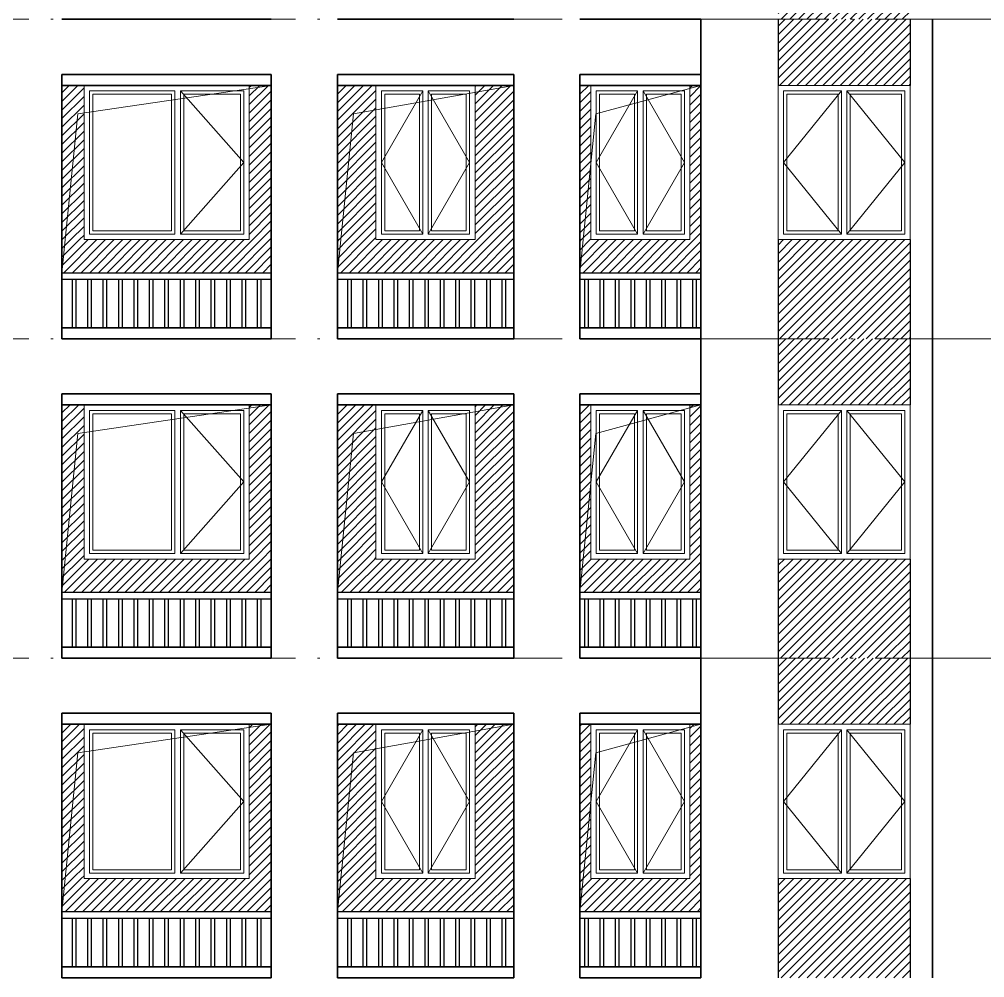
# Model space of a CAD drawing. Extents: x -518115 to 790560, y -210384 to 1628073.
# Drawn here: x 447529 to 456292, y 54940 to 63640 of the extents above; entities that cross this region are included whole.
import ezdxf

# ---------------------------------------------------------------- set-up
doc = ezdxf.new("R2010")
doc.units = 0
doc.header["$LTSCALE"] = 1000
doc.header["$MEASUREMENT"] = 0
doc.linetypes.add('DOTE', pattern=[2.42, 2, -0.2, 0.02, -0.2])
doc.layers.add('3-剖面填充（细）', color=250, linetype='Continuous')
doc.layers.add('Stair-栏杆', color=142, linetype='Continuous')
for name, color, linetype, lineweight in [('DOTE', 19, 'DOTE', 9), ('WINDOW', 144, 'Continuous', 15), ('立面-中轮廓线', 213, 'Continuous', 35), ('立面-普通轮廓', 7, 'Continuous', 18), ('立面-洞口示意', 152, 'Continuous', 13), ('立面-窗开启线', 250, 'Continuous', 13)]:
    doc.layers.add(name, color=color, linetype=linetype, lineweight=lineweight)
pattern_1 = [(45, (6e-11, -2900), (-39.2886205, 39.2886205), [])]

# ---------------------------------------------------------------- blocks, each defined once
blk = doc.blocks.new('A$C4731409C')
at = {"layer": 'WINDOW'}
for points in [[(-1450, 1350), (-675, 1350), (-675, 50), (-1450, 50)], [(-50, 1350), (-625, 1350), (-625, 50), (-50, 50)]]:
    blk.add_lwpolyline(points, close=True, dxfattribs=at)
at = {"layer": 'WINDOW', "color": 250}
for points in [[(-1420, 1320), (-705, 1320), (-705, 80), (-1420, 80)], [(-80, 1320), (-595, 1320), (-595, 80), (-80, 80)]]:
    blk.add_lwpolyline(points, close=True, dxfattribs=at)
at = {"layer": '立面-普通轮廓'}
blk.add_lwpolyline([(-1500, 1400), (0, 1400), (0, 0), (-1500, 0)], close=True, dxfattribs=at)
at = {"layer": '立面-窗开启线', "color": 251, "ltscale": 0.5, "true_color": 0x636466}
blk.add_lwpolyline([(-625, 1350), (-50, 700), (-625, 50)], dxfattribs=at)
blk = doc.blocks.new('A$C318717E3')
at = {"layer": 'WINDOW'}
for points in [[(50, 1350), (425, 1350), (425, 50), (50, 50)], [(850, 1350), (475, 1350), (475, 50), (850, 50)]]:
    blk.add_lwpolyline(points, close=True, dxfattribs=at)
at = {"layer": 'WINDOW', "color": 250}
for points in [[(80, 1320), (395, 1320), (395, 80), (80, 80)], [(820, 1320), (505, 1320), (505, 80), (820, 80)]]:
    blk.add_lwpolyline(points, close=True, dxfattribs=at)
at = {"layer": '立面-普通轮廓'}
blk.add_lwpolyline([(0, 1400), (900, 1400), (900, 0), (0, 0)], close=True, dxfattribs=at)
at = {"layer": '立面-窗开启线', "color": 251, "ltscale": 0.5, "true_color": 0x636466}
for points in [[(425, 1350), (50, 700), (425, 50)], [(475, 1350), (850, 700), (475, 50)]]:
    blk.add_lwpolyline(points, dxfattribs=at)
blk = doc.blocks.new('A$C1B273453')
at = {"layer": 'WINDOW'}
for points in [[(50, 1350), (575, 1350), (575, 50), (50, 50)], [(1150, 1350), (625, 1350), (625, 50), (1150, 50)]]:
    blk.add_lwpolyline(points, close=True, dxfattribs=at)
at = {"layer": 'WINDOW', "color": 250}
for points in [[(80, 1320), (545, 1320), (545, 80), (80, 80)], [(1120, 1320), (655, 1320), (655, 80), (1120, 80)]]:
    blk.add_lwpolyline(points, close=True, dxfattribs=at)
at = {"layer": '立面-普通轮廓'}
blk.add_lwpolyline([(1200, 1400), (0, 1400), (0, 0), (1200, 0)], close=True, dxfattribs=at)
at = {"layer": '立面-窗开启线', "color": 251, "ltscale": 0.5, "true_color": 0x636466}
for points in [[(575, 1350), (50, 700), (575, 50)], [(625, 1350), (1150, 700), (625, 50)]]:
    blk.add_lwpolyline(points, dxfattribs=at)
blk = doc.blocks.new('HFHFHHTHFHF')
at = {"layer": 'Stair-栏杆'}
for p, q in [((540084.4, 32976), (541984.4, 32976)), ((542584.4, 32976), (544184.4, 32976)), ((544784.4, 32976), (545884.4, 32976)), ((540084.4, 32916), (541984.4, 32916)), ((542584.4, 32916), (544184.4, 32916)), ((544784.4, 32916), (545884.4, 32916))]:
    blk.add_line(p, q, dxfattribs=at)
for points in [[(540179.4, 32476), (540179.4, 32916)], [(540209.4, 32916), (540209.4, 32476)], [(540319.4, 32476), (540319.4, 32916)], [(540349.4, 32916), (540349.4, 32476)], [(540459.4, 32476), (540459.4, 32916)], [(540489.4, 32916), (540489.4, 32476)], [(540599.4, 32476), (540599.4, 32916)], [(540629.4, 32916), (540629.4, 32476)], [(540739.4, 32476), (540739.4, 32916)], [(540769.4, 32916), (540769.4, 32476)], [(540879.4, 32476), (540879.4, 32916)], [(540909.4, 32916), (540909.4, 32476)], [(541019.4, 32476), (541019.4, 32916)], [(541049.4, 32916), (541049.4, 32476)], [(541159.4, 32476), (541159.4, 32916)], [(541189.4, 32916), (541189.4, 32476)], [(541299.4, 32476), (541299.4, 32916)], [(541329.4, 32916), (541329.4, 32476)], [(541439.4, 32476), (541439.4, 32916)], [(541469.4, 32916), (541469.4, 32476)], [(541579.4, 32476), (541579.4, 32916)], [(541609.4, 32916), (541609.4, 32476)], [(541719.4, 32476), (541719.4, 32916)], [(541749.4, 32916), (541749.4, 32476)], [(541859.4, 32476), (541859.4, 32916)], [(541889.4, 32916), (541889.4, 32476)], [(542679.4, 32476), (542679.4, 32916)], [(542709.4, 32916), (542709.4, 32476)], [(542819.4, 32476), (542819.4, 32916)], [(542849.4, 32916), (542849.4, 32476)], [(542959.4, 32476), (542959.4, 32916)], [(542989.4, 32916), (542989.4, 32476)], [(543099.4, 32476), (543099.4, 32916)], [(543129.4, 32916), (543129.4, 32476)], [(543239.4, 32476), (543239.4, 32916)], [(543269.4, 32916), (543269.4, 32476)], [(543379.4, 32476), (543379.4, 32916)], [(543409.4, 32916), (543409.4, 32476)], [(543519.4, 32476), (543519.4, 32916)], [(543549.4, 32916), (543549.4, 32476)], [(543659.4, 32476), (543659.4, 32916)], [(543689.4, 32916), (543689.4, 32476)], [(543799.4, 32476), (543799.4, 32916)], [(543829.4, 32916), (543829.4, 32476)], [(543939.4, 32476), (543939.4, 32916)], [(543969.4, 32916), (543969.4, 32476)], [(544079.4, 32476), (544079.4, 32916)], [(544109.4, 32916), (544109.4, 32476)], [(544829.4, 32476), (544829.4, 32916)], [(544859.4, 32916), (544859.4, 32476)], [(544969.4, 32476), (544969.4, 32916)], [(544999.4, 32916), (544999.4, 32476)], [(545109.4, 32476), (545109.4, 32916)], [(545139.4, 32916), (545139.4, 32476)], [(545249.4, 32476), (545249.4, 32916)], [(545279.4, 32916), (545279.4, 32476)], [(545389.4, 32476), (545389.4, 32916)], [(545419.4, 32916), (545419.4, 32476)], [(545529.4, 32476), (545529.4, 32916)], [(545559.4, 32916), (545559.4, 32476)], [(545669.4, 32476), (545669.4, 32916)], [(545699.4, 32916), (545699.4, 32476)], [(545809.4, 32476), (545809.4, 32916)], [(545839.4, 32916), (545839.4, 32476)]]:
    blk.add_lwpolyline(points, dxfattribs=at)
at = {"layer": '立面-中轮廓线'}
for p, q in [((545884.4, 35276), (545884.4, 32376)), ((547984.4, 35276), (547984.4, 32376)), ((540084.4, 34776), (540084.4, 32376)), ((541984.4, 34776), (541984.4, 32376)), ((542584.4, 34776), (542584.4, 32376)), ((544184.4, 34776), (544184.4, 32376)), ((544784.4, 34776), (544784.4, 32376))]:
    blk.add_line(p, q, dxfattribs=at)
for points in [[(540084.4, 34776), (541984.4, 34776)], [(542584.4, 34776), (544184.4, 34776)], [(544784.4, 34776), (545884.4, 34776)], [(541984.4, 34676), (540084.4, 34676)], [(544184.4, 34676), (542584.4, 34676)], [(545884.4, 34676), (544784.4, 34676)], [(540084.4, 32476), (541984.4, 32476)], [(542584.4, 32476), (544184.4, 32476)], [(544784.4, 32476), (545884.4, 32476)], [(541984.4, 32376), (540084.4, 32376)], [(544184.4, 32376), (542584.4, 32376)], [(545884.4, 32376), (544784.4, 32376)]]:
    blk.add_lwpolyline(points, dxfattribs=at)
for name, p in [('A$C4731409C', (541784.4, 33276)), ('A$C318717E3', (542934.4, 33276)), ('A$C318717E3', (544884.4, 33276)), ('A$C1B273453', (546584.4, 33276))]:
    blk.add_blockref(name, p)
blk = doc.blocks.new('GDGDRTDGRDG')
at = {"layer": '3-剖面填充（细）'}
h = blk.add_hatch(dxfattribs=at)
h.set_pattern_fill('ANSI31', color=256, scale=35)
h.set_pattern_definition([(45, (798.42, -1477), (-39.2886205, 39.2886205), [])])
h.paths.add_polyline_path([(547784.9, 32376), (546584.6, 32376), (546584, 31776), (547784.4, 31776)])
h = blk.add_hatch(dxfattribs=at)
h.set_pattern_fill('ANSI31', color=256, scale=35)
h.set_pattern_definition(pattern_1)
h.paths.add_polyline_path([(540084.4, 30376), (540284.4, 30376), (540284.4, 31776), (540084.4, 31776)])
h = blk.add_hatch(dxfattribs=at)
h.set_pattern_fill('ANSI31', color=256, scale=35)
h.set_pattern_definition(pattern_1)
h.paths.add_polyline_path([(541784.4, 30376), (541984.4, 30376), (541984.4, 31776), (541784.4, 31776)])
h = blk.add_hatch(dxfattribs=at)
h.set_pattern_fill('ANSI31', color=256, scale=35)
h.set_pattern_definition(pattern_1)
h.paths.add_polyline_path([(542584.4, 30376), (542934.4, 30376), (542934.4, 31776), (542584.4, 31776)])
h = blk.add_hatch(dxfattribs=at)
h.set_pattern_fill('ANSI31', color=256, scale=35)
h.set_pattern_definition(pattern_1)
h.paths.add_polyline_path([(543834.4, 30376), (544184.4, 30376), (544184.4, 31776), (543834.4, 31776)])
h = blk.add_hatch(dxfattribs=at)
h.set_pattern_fill('ANSI31', color=256, scale=35)
h.set_pattern_definition(pattern_1)
h.paths.add_polyline_path([(544784.4, 30376), (544884.4, 30376), (544884.4, 31776), (544784.4, 31776)])
h = blk.add_hatch(dxfattribs=at)
h.set_pattern_fill('ANSI31', color=256, scale=35)
h.set_pattern_definition(pattern_1)
h.paths.add_polyline_path([(545784.4, 30376), (545884.4, 30376), (545884.4, 31776), (545784.4, 31776)])
h = blk.add_hatch(dxfattribs=at)
h.set_pattern_fill('ANSI31', color=256, scale=35)
h.set_pattern_definition(pattern_1)
h.paths.add_polyline_path([(540084.4, 30076), (541984.4, 30076), (541984.4, 30376), (540084.4, 30376)])
h = blk.add_hatch(dxfattribs=at)
h.set_pattern_fill('ANSI31', color=256, scale=35)
h.set_pattern_definition(pattern_1)
h.paths.add_polyline_path([(542584.4, 30076), (544184.4, 30076), (544184.4, 30376), (542584.4, 30376)])
h = blk.add_hatch(dxfattribs=at)
h.set_pattern_fill('ANSI31', color=256, scale=35)
h.set_pattern_definition(pattern_1)
h.paths.add_polyline_path([(544784.4, 30076), (545884.4, 30076), (545884.4, 30376), (544784.4, 30376)])
h = blk.add_hatch(dxfattribs=at)
h.set_pattern_fill('ANSI31', color=256, scale=35)
h.set_pattern_definition([(45, (798.42, -3777), (-39.2886205, 39.2886205), [])])
h.paths.add_polyline_path([(546584, 29476), (547784.4, 29476), (547785.2, 30376), (546584.8, 30376)])
for p, q in [((546584.4, 32376), (546584.4, 31776)), ((547784.4, 32376), (547784.4, 31776)), ((546584.4, 30376), (546584.4, 29476)), ((547784.4, 30376), (547784.4, 29476))]:
    blk.add_line(p, q, dxfattribs=at)

msp = doc.modelspace()

# ---------------------------------------------------------------- hatches: boundary and pattern name
at = {"layer": '3-剖面填充（细）'}
h = msp.add_hatch(dxfattribs=at)
h.set_pattern_fill('ANSI31', color=256, scale=35)
h.set_pattern_definition([(45, (-91369.42, 30387.28), (-39.2886205, 39.2886205), [])])
h.paths.add_polyline_path([(454416.2, 63640.3), (455616.6, 63640.3), (455617.4, 64540.3), (454417, 64540.3)])

# ---------------------------------------------------------------- linework, layer by layer
at = {"layer": 'DOTE', "linetype": 'DOTE'}
for p, q in [((471816.6, 63640.3), (419416.6, 63640.3)), ((471816.6, 60740.3), (419416.6, 60740.3)), ((471816.6, 57840.3), (419416.6, 57840.3))]:
    msp.add_line(p, q, dxfattribs=at)
at = {"layer": '立面-中轮廓线'}
for points in [[(449816.6, 63640.3), (447916.6, 63640.3)], [(452016.6, 63640.3), (450416.6, 63640.3)], [(453716.6, 63640.3), (452616.6, 63640.3)]]:
    msp.add_lwpolyline(points, dxfattribs=at)
at = {"layer": '立面-洞口示意'}
for points in [[(447916.6, 61340.3), (448061.4, 62781.2), (449816.6, 63040.3)], [(450416.6, 61340.3), (450561.4, 62781.2), (452016.6, 63040.3)], [(452616.6, 61340.3), (452761.4, 62781.2), (453716.6, 63040.3)], [(447916.6, 58440.3), (448061.4, 59881.2), (449816.6, 60140.3)], [(450416.6, 58440.3), (450561.4, 59881.2), (452016.6, 60140.3)], [(452616.6, 58440.3), (452761.4, 59881.2), (453716.6, 60140.3)], [(447916.6, 55540.3), (448061.4, 56981.2), (449816.6, 57240.3)], [(450416.6, 55540.3), (450561.4, 56981.2), (452016.6, 57240.3)], [(452616.6, 55540.3), (452761.4, 56981.2), (453716.6, 57240.3)]]:
    msp.add_lwpolyline(points, dxfattribs=at)

# ---------------------------------------------------------------- block references
for name, p in [('HFHFHHTHFHF', (-92167.8, 28364.3)), ('GDGDRTDGRDG', (-92167.8, 31264.3)), ('HFHFHHTHFHF', (-92167.8, 25464.3)), ('GDGDRTDGRDG', (-92167.8, 28364.3)), ('HFHFHHTHFHF', (-92167.8, 22564.3)), ('GDGDRTDGRDG', (-92167.8, 25464.3))]:
    msp.add_blockref(name, p)

doc.saveas('drawing.dxf')
